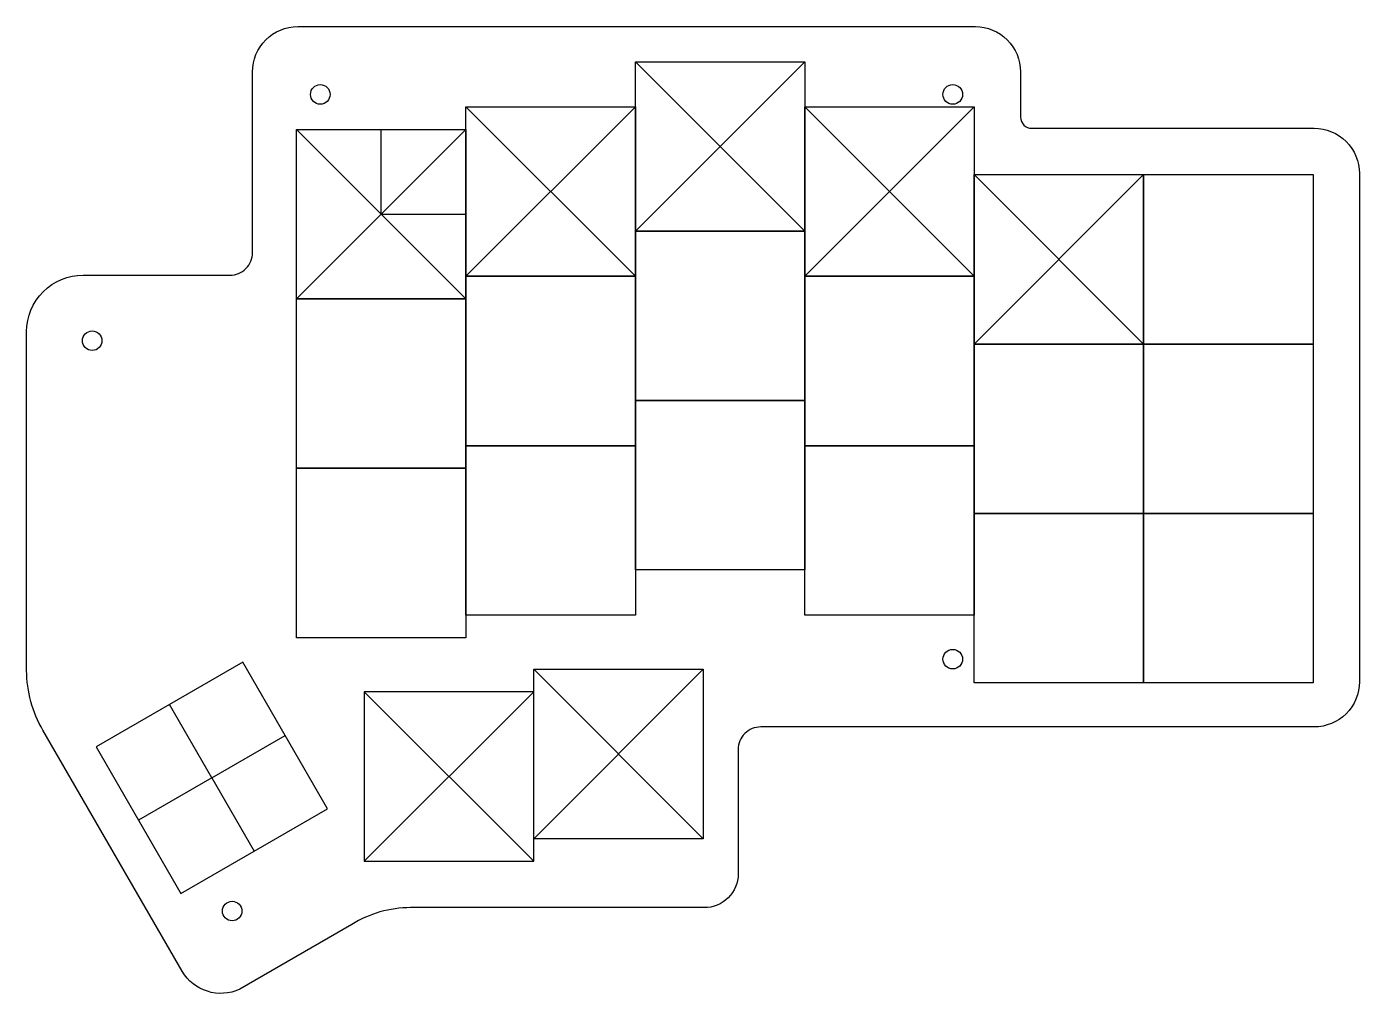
# Model space of a CAD drawing. Header units: millimetres. Extents: x 11 to 161, y -129 to -20.
import ezdxf

# ---------------------------------------------------------------- set-up
doc = ezdxf.new("R2010")
doc.units = ezdxf.units.MM
doc.layers.get('0').update_dxf_attribs({"linetype": 'CONTINUOUS'})

msp = doc.modelspace()

# ---------------------------------------------------------------- linework, layer by layer
for p, q in [((98.93, -43.31), (79.88, -24.26)), ((79.88, -43.31), (98.93, -24.26)), ((79.88, -48.39), (60.83, -29.34)), ((60.83, -48.39), (79.88, -29.34)), ((117.98, -48.39), (98.93, -29.34)), ((98.93, -48.39), (117.98, -29.34)), ((60.83, -50.93), (41.78, -31.88)), ((41.78, -50.93), (60.83, -31.88)), ((51.31, -41.4), (51.31, -31.88)), ((137.03, -56.01), (117.98, -36.96)), ((117.98, -56.01), (137.03, -36.96)), ((51.31, -41.4), (60.83, -41.4)), ((87.5, -111.63), (68.45, -92.58)), ((68.45, -111.63), (87.5, -92.58)), ((68.45, -95.12), (49.4, -114.17)), ((49.4, -95.12), (68.45, -114.17)), ((32.26, -104.78), (27.49, -96.53)), ((32.26, -104.78), (40.51, -100.02)), ((19.25, -101.29), (28.77, -117.79)), ((32.26, -104.78), (24.01, -109.54)), ((32.26, -104.78), (37.02, -113.03))]:
    msp.add_line(p, q)
msp.add_lwpolyline([(11.43, -92.71), (11.43, -54.61, -0.414214), (17.78, -48.26), (34.29, -48.26, 0.414214), (36.83, -45.72), (36.83, -25.4, -0.414214), (41.91, -20.32), (118.11, -20.32, -0.414214), (123.19, -25.4), (123.19, -30.48, 0.414214), (124.46, -31.75), (156.21, -31.75, -0.414214), (161.29, -36.83), (161.29, -93.98, -0.414214), (156.21, -99.06), (93.98, -99.06, 0.414214), (91.44, -101.6), (91.44, -115.57, -0.414214), (87.63, -119.38), (54.61, -119.38, 0.140402), (47.98, -121.28), (35.39, -128.54, -0.389282), (28.91, -126.51), (13.26, -99.44, -0.129735)], format="xyb", close=True)
for points in [[(98.93, -43.31), (79.88, -43.31), (79.88, -24.26), (98.93, -24.26)], [(79.88, -48.39), (60.83, -48.39), (60.83, -29.34), (79.88, -29.34)], [(117.98, -48.39), (98.93, -48.39), (98.93, -29.34), (117.98, -29.34)], [(60.83, -50.93), (41.78, -50.93), (41.78, -31.88), (60.83, -31.88)], [(41.78, -50.93), (41.78, -31.88), (60.83, -31.88), (60.83, -50.93)], [(137.03, -56.01), (117.98, -56.01), (117.98, -36.96), (137.03, -36.96)], [(137.03, -56.01), (137.03, -36.96), (156.08, -36.96), (156.08, -56.01)], [(79.88, -43.31), (98.93, -43.31), (98.93, -62.36), (79.88, -62.36)], [(60.83, -48.39), (79.88, -48.39), (79.88, -67.44), (60.83, -67.44)], [(98.93, -48.39), (117.98, -48.39), (117.98, -67.44), (98.93, -67.44)], [(41.78, -50.93), (60.83, -50.93), (60.83, -69.98), (41.78, -69.98)], [(117.98, -56.01), (137.03, -56.01), (137.03, -75.06), (117.98, -75.06)], [(137.03, -56.01), (156.08, -56.01), (156.08, -75.06), (137.03, -75.06)], [(79.88, -62.36), (98.93, -62.36), (98.93, -81.41), (79.88, -81.41)], [(60.83, -67.44), (79.88, -67.44), (79.88, -86.49), (60.83, -86.49)], [(98.93, -67.44), (117.98, -67.44), (117.98, -86.49), (98.93, -86.49)], [(41.78, -69.98), (60.83, -69.98), (60.83, -89.03), (41.78, -89.03)], [(117.98, -75.06), (137.03, -75.06), (137.03, -94.11), (117.98, -94.11)], [(137.03, -75.06), (156.08, -75.06), (156.08, -94.11), (137.03, -94.11)], [(24.01, -109.54), (28.77, -117.79), (45.27, -108.27), (35.74, -91.77), (19.25, -101.29)], [(87.5, -111.63), (68.45, -111.63), (68.45, -92.58), (87.5, -92.58)], [(68.45, -95.12), (49.4, -95.12), (49.4, -114.17), (68.45, -114.17)]]:
    msp.add_lwpolyline(points, close=True)
for centre in [(44.45, -27.94), (115.57, -27.94), (18.8, -55.63), (115.57, -91.44), (34.54, -119.76)]:
    msp.add_circle(centre, 1.1)

doc.saveas('drawing.dxf')
